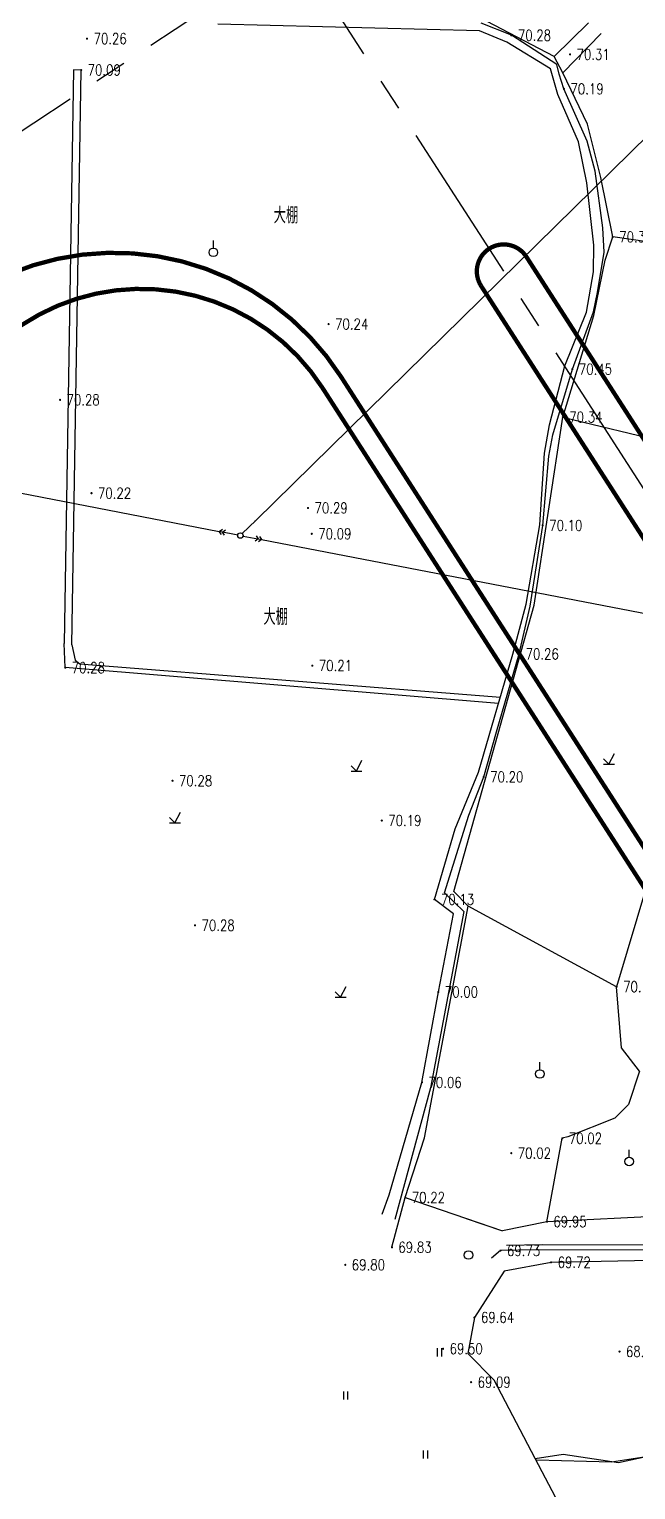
# Model space of a CAD drawing. Extents: x 10519 to 17598, y -625 to 2857.
# Drawn here: x 13515.5 to 13571.8, y 1308 to 1443.5 of the extents above; entities that cross this region are included whole.
import ezdxf
from ezdxf.enums import TextEntityAlignment as Align

# ---------------------------------------------------------------- set-up
doc = ezdxf.new("R2010")
doc.units = 0
doc.header["$MEASUREMENT"] = 0
doc.linetypes.add('CENTER', pattern=[2, 1.25, -0.25, 0.25, -0.25])
doc.linetypes.add('CENTERX2', pattern=[4, 2.5, -0.5, 0.5, -0.5])
doc.layers.get('0').update_dxf_attribs({"linetype": 'CONTINUOUS'})
for name, color, linetype in [('00000衢化东路中线', 1, 'CENTER'), ('00000道路边线', 2, 'CONTINUOUS'), ('0000原地形', 252, 'CONTINUOUS'), ('GCD', 224, 'CONTINUOUS')]:
    doc.layers.add(name, color=color, linetype=linetype)
doc.styles.add('HZ', font='txt8.shx', dxfattribs={"width": 0.8, "bigfont": 'hz.shx'})
doc.styles.get("Standard").update_dxf_attribs({"font": 'txt8.shx', "width": 0.8, "bigfont": 'hz.shx'})
doc.linetypes.add('10421', pattern='A,2,[150,AAA.SHX,S=1,R=0,X=0,Y=1],1e-11', length=2)

# ---------------------------------------------------------------- blocks, each defined once
blk = doc.blocks.new('GC013A')
at = {"linetype": 'Continuous'}
blk.add_line((0.5, 0), (4, 0), dxfattribs=at)
at = {"linetype": 'Continuous', "flags": 128}
for points in [[(2.88, 0.5), (3.38, 0), (2.88, -0.5)], [(3.5, 0.5), (4, 0), (3.5, -0.5)]]:
    blk.add_lwpolyline(points, dxfattribs=at)
blk = doc.blocks.new('gc170')
at = {"linetype": 'Continuous'}
blk.add_circle((0, 0), 0.5, dxfattribs=at)
blk = doc.blocks.new('gc013c')
at = {"linetype": 'Continuous'}
blk.add_line((0.5, 0), (4, 0), dxfattribs=at)
at = {"linetype": 'Continuous', "const_width": 0.15, "flags": 128}
blk.add_lwpolyline([(3.775, 0, 1), (3.925, 0, 1)], format="xyb", close=True, dxfattribs=at)
blk = doc.blocks.new('GC200')
at = {"linetype": 'Continuous', "const_width": 0.2, "flags": 128}
blk.add_lwpolyline([(-0.1, 0, 1), (0.1, 0, 1)], format="xyb", close=True, dxfattribs=at)

msp = doc.modelspace()

# ---------------------------------------------------------------- linework, layer by layer
at = {"layer": '00000衢化东路中线', "color": 6, "linetype": 'CENTERX2', "ltscale": 6}
for p, q in [((13741.47, 1138.56), (13403.37, 1663.69)), ((13539.33, 1450.29), (11563.61, 142.73))]:
    msp.add_line(p, q, dxfattribs=at)
at = {"layer": '00000道路边线', "const_width": 0.4}
for points in [[(13702.44, 1203.79, -1), (13698.24, 1201.09, 1), (13702.44, 1203.79), (13561.68, 1422.42, 1), (13557.48, 1419.71), (13698.24, 1201.09)], [(13535.61, 1064.09), (13677.98, 1158.31, 0.410529), (13685.21, 1192.7), (13544.45, 1411.32, 0.417908), (13509.63, 1418.64), (13364.52, 1322.6)], [(13504.3, 1073.34, 0.414214), (13532.01, 1067.7), (13677.73, 1164.14, 0.410529), (13683.51, 1191.65), (13542.74, 1410.27, 0.417908), (13514.89, 1416.12), (13366.44, 1317.88, 0.414214), (13360.8, 1290.16), (13504.3, 1073.34)]]:
    msp.add_lwpolyline(points, format="xyb", dxfattribs=at)
at = {"layer": '0000原地形', "linetype": 'Continuous'}
for p, q in [((13557.34, 1443.38), (13533.05, 1444.02)), ((13564.25, 1440.99), (13557.33, 1444.61)), ((13560.29, 1442.97, 70.18), (13557.49, 1444.09, 70.18)), ((13564.25, 1440.99), (13567.44, 1444.12)), ((13559.87, 1442.35), (13557.34, 1443.38)), ((13563.92, 1439.87), (13559.87, 1442.35)), ((13564.51, 1440.25, 70.18), (13560.29, 1442.97, 70.18)), ((13568.61, 1443.15), (13565.06, 1439.49)), ((13565.06, 1439.49), (13564.25, 1440.99)), ((13519.65, 1439.78), (13518.78, 1386.52)), ((13519.48, 1386.42), (13520.35, 1439.75)), ((13520.35, 1439.75), (13519.65, 1439.77)), ((13564.61, 1437.49), (13563.92, 1439.87)), ((13564.73, 1439.37, 70.18), (13564.51, 1440.25, 70.18)), ((13567.35, 1434.73), (13565.06, 1439.49)), ((13565.17, 1438, 70.18), (13564.73, 1439.37, 70.18)), ((13576.56, 1437.23), (13536.56, 1397.95)), ((13566.51, 1433.08), (13564.61, 1437.49)), ((13567.32, 1433.15, 70.18), (13565.17, 1438, 70.18)), ((13568.6, 1429.79), (13567.35, 1434.73)), ((13567.29, 1429.27), (13566.51, 1433.08)), ((13568.06, 1430.36, 70.18), (13567.32, 1433.15, 70.18)), ((13568.77, 1425.1, 70.18), (13568.06, 1430.36, 70.18)), ((13567.93, 1423.5), (13567.29, 1429.27)), ((13569.7, 1424.26), (13568.6, 1429.79)), ((13568.89, 1422.84, 70.18), (13568.77, 1425.1, 70.18)), ((13567.9, 1421.01), (13567.93, 1423.5)), ((13569.01, 1422.09), (13569.7, 1424.26)), ((13578.94, 1422.91, 70.31), (13569.7, 1424.26, 70.31)), ((13567.95, 1416.96), (13569.01, 1422.09)), ((13568.3, 1419.09, 70.18), (13568.89, 1422.84, 70.18)), ((13567.26, 1417.29), (13567.9, 1421.01)), ((13567.9, 1417.31, 70.18), (13568.3, 1419.09, 70.18)), ((13565.07, 1407.54), (13567.95, 1416.96)), ((13565.26, 1412.3), (13567.26, 1417.29)), ((13565.95, 1411.99, 70.18), (13567.9, 1417.31, 70.18)), ((13563.84, 1406.83), (13565.26, 1412.3)), ((13564.15, 1405.88, 70.18), (13565.95, 1411.99, 70.18)), ((13562.42, 1390.08, 69.6), (13565.07, 1407.54, 69.6)), ((13565.07, 1407.54, 69.6), (13583.44, 1403.07, 69.6)), ((13563.37, 1404.2), (13563.84, 1406.83)), ((13563.78, 1403.91, 70.18), (13564.15, 1405.88, 70.18)), ((13496.84, 1403.94), (13533.17, 1396.93)), ((13562.93, 1397.53), (13563.37, 1404.2)), ((13563.2, 1397.49, 70.18), (13563.78, 1403.91, 70.18)), ((13561.67, 1390.17), (13562.93, 1397.53)), ((13562.04, 1390, 70.18), (13563.2, 1397.49, 70.18)), ((13537.1, 1396.17), (13604.55, 1383.2)), ((13554.95, 1363.51, 69.6), (13562.42, 1390.08, 69.6)), ((13560.43, 1385.55), (13561.67, 1390.17)), ((13561.01, 1385.56, 70.18), (13562.04, 1390, 70.18)), ((13518.87, 1384.29), (13518.78, 1386.52)), ((13519.48, 1386.42), (13519.8, 1384.97)), ((13557.25, 1374.58), (13560.43, 1385.55)), ((13558.91, 1378.33, 70.18), (13561.01, 1385.56, 70.18)), ((13559.1, 1380.97), (13518.87, 1384.29)), ((13519.8, 1384.97), (13520.23, 1384.63)), ((13520.23, 1384.63), (13559.27, 1381.54)), ((13557.72, 1374.15, 70.18), (13558.91, 1378.33, 70.18)), ((13555.07, 1369.32), (13557.25, 1374.58)), ((13556.33, 1370.61, 70.18), (13557.72, 1374.15, 70.18)), ((13575.69, 1373.6, 69.6), (13570.06, 1354.68, 69.6)), ((13554.07, 1363.39, 70.18), (13556.33, 1370.61, 70.18)), ((13553.15, 1362.78, 69.99), (13555.07, 1369.32, 69.99)), ((13554.92, 1361.43, 69.99), (13553.15, 1362.78, 69.99)), ((13554.07, 1363.39), (13555.88, 1361.67)), ((13556.27, 1362.16, 69.6), (13554.95, 1363.51, 69.6)), ((13552.22, 1340.67, 69.83), (13556.27, 1362.16, 69.83)), ((13555.88, 1361.67), (13552.79, 1345.31)), ((13553.51, 1354.19, 69.99), (13554.92, 1361.43, 69.99)), ((13570.06, 1354.68, 69.6), (13556.27, 1362.16, 69.6)), ((13551.99, 1345.8, 69.99), (13553.51, 1354.19, 69.99)), ((13570.5, 1349, 69.04), (13570.06, 1354.68, 69.04)), ((13572.17, 1346.84, 69.04), (13570.5, 1349, 69.04)), ((13548.93, 1335.37, 69.99), (13551.99, 1345.8, 69.99)), ((13552.79, 1345.31), (13549.46, 1333.07)), ((13550.44, 1335.12, 69.83), (13552.22, 1340.67, 69.83)), ((13563.59, 1332.87, 69.04), (13565.02, 1340.61, 69.04)), ((13548.3, 1333.56, 69.99), (13548.93, 1335.37, 69.99)), ((13549.2, 1330.5, 69.83), (13550.44, 1335.12, 69.83)), ((13550.44, 1335.12, 70.22), (13559.46, 1332.02, 70.22)), ((13563.59, 1332.87, 69.04), (13559.46, 1332.02, 69.04)), ((13576.07, 1333.47, 69.04), (13563.59, 1332.87, 69.04)), ((13576.07, 1333.47, 69.04), (13563.59, 1332.87, 69.04)), ((13559.28, 1330.19, 69.34), (13558.45, 1329.48, 69.34)), ((13562.58, 1330.26, 69.34), (13559.28, 1330.19, 69.34)), ((13563.14, 1330.73, 68.61), (13559.84, 1330.66, 68.61)), ((13559.84, 1330.66, 68.61), (13559.84, 1330.66, 68.61)), ((13579.05, 1330.22, 69.34), (13562.58, 1330.26, 69.34)), ((13579.05, 1330.22, 69.34), (13562.58, 1330.26, 69.34)), ((13579.6, 1330.69, 68.61), (13563.14, 1330.73, 68.61)), ((13579.6, 1330.69, 68.61), (13563.14, 1330.73, 68.61)), ((13558.68, 1318.17, 69.08), (13556.26, 1320.64, 69.08)), ((13562.49, 1310.89, 69.08), (13558.68, 1318.17, 69.08)), ((13562.49, 1310.89, 69.08), (13565.1, 1311.29, 69.08)), ((13564.73, 1306.66, 69.08), (13562.49, 1310.89, 69.08)), ((13562.62, 1310.77), (13569.59, 1310.59)), ((13565.1, 1311.29, 69.08), (13570.22, 1310.54, 69.08)), ((13569.59, 1310.59), (13575.99, 1311.59)), ((13570.22, 1310.54, 69.08), (13576.38, 1311.84, 69.08))]:
    msp.add_line(p, q, dxfattribs=at)
at = {"layer": '0000原地形'}
for p, q in [((13532.62, 1423.23), (13532.62, 1423.93)), ((13568.85, 1375.83), (13569.35, 1375.33)), ((13569.35, 1375.33), (13569.85, 1376.33)), ((13545.41, 1375.19), (13545.91, 1374.69)), ((13545.41, 1374.69), (13546.41, 1374.69)), ((13545.91, 1374.69), (13546.41, 1375.69)), ((13568.85, 1375.33), (13569.85, 1375.33)), ((13528.56, 1370.38), (13529.06, 1369.88)), ((13529.06, 1369.88), (13529.56, 1370.88)), ((13528.56, 1369.88), (13529.56, 1369.88)), ((13543.94, 1354.21), (13544.44, 1353.71)), ((13544.44, 1353.71), (13544.94, 1354.71)), ((13543.94, 1353.71), (13544.94, 1353.71)), ((13562.94, 1346.98), (13562.94, 1347.68)), ((13571.22, 1338.85), (13571.22, 1339.55)), ((13571.22, 1338.85), (13571.22, 1339.55)), ((13553.43, 1320.37), (13553.43, 1321.12)), ((13553.83, 1320.37), (13553.83, 1321.12)), ((13544.72, 1316.37), (13544.72, 1317.12)), ((13545.12, 1316.37), (13545.12, 1317.12)), ((13552.12, 1310.89), (13552.12, 1311.64)), ((13552.52, 1310.89), (13552.52, 1311.64))]:
    msp.add_line(p, q, dxfattribs=at)
at = {"layer": '0000原地形', "linetype": '10421'}
for p, q in [((13572.17, 1346.84, 69.04), (13571.15, 1343.76, 69.04)), ((13572.17, 1346.84, 69.04), (13571.15, 1343.76, 69.04)), ((13571.15, 1343.76, 69.04), (13569.9, 1342.49, 69.04)), ((13571.15, 1343.76, 69.04), (13569.9, 1342.49, 69.04)), ((13569.9, 1342.49, 69.04), (13565.53, 1340.75, 69.04)), ((13569.9, 1342.49, 69.04), (13565.53, 1340.75, 69.04)), ((13565.53, 1340.75, 69.04), (13565.02, 1340.61, 69.04)), ((13565.53, 1340.75, 69.04), (13565.02, 1340.61, 69.04)), ((13563.98, 1329.1, 69.55), (13559.63, 1328.27, 69.55)), ((13578.5, 1329.37, 69.55), (13563.98, 1329.1, 69.55)), ((13578.5, 1329.37, 69.55), (13563.98, 1329.1, 69.55)), ((13559.63, 1328.27, 69.55), (13556.86, 1323.99, 69.55)), ((13556.86, 1323.99, 69.55), (13556.26, 1320.64, 69.55))]:
    msp.add_line(p, q, dxfattribs=at)
at = {"layer": '0000原地形', "color": 253, "linetype": 'Continuous'}
for p, q in [((13563.59, 1332.87, 69.04), (13565.02, 1340.61, 69.04)), ((13556.09, 1333.18, 70.22), (13559.46, 1332.02, 70.22)), ((13563.59, 1332.87, 69.04), (13559.46, 1332.02, 69.04)), ((13559.28, 1330.19, 69.34), (13558.45, 1329.48, 69.34)), ((13562.58, 1330.26, 69.34), (13559.28, 1330.19, 69.34)), ((13563.14, 1330.73, 68.61), (13559.84, 1330.66, 68.61)), ((13559.84, 1330.66, 68.61), (13559.84, 1330.66, 68.61)), ((13558.68, 1318.17, 69.08), (13556.26, 1320.64, 69.08)), ((13562.49, 1310.89, 69.08), (13558.68, 1318.17, 69.08)), ((13564.73, 1306.66, 69.08), (13562.49, 1310.89, 69.08))]:
    msp.add_line(p, q, dxfattribs=at)
at = {"layer": '0000原地形', "color": 253, "linetype": '10421'}
for p, q in [((13563.98, 1329.1, 69.55), (13559.63, 1328.27, 69.55)), ((13559.63, 1328.27, 69.55), (13556.86, 1323.99, 69.55)), ((13556.86, 1323.99, 69.55), (13556.26, 1320.64, 69.55))]:
    msp.add_line(p, q, dxfattribs=at)
at = {"layer": '0000原地形'}
for centre in [(13532.62, 1422.83), (13562.94, 1346.58), (13571.22, 1338.45), (13571.22, 1338.45), (13556.31, 1329.78)]:
    msp.add_ellipse(centre, major_axis=(-0.283, 0.283), ratio=1, start_param=3.926991, end_param=10.210176, dxfattribs=at)

# ---------------------------------------------------------------- block references
at = {"layer": '0000原地形', "linetype": 'Continuous', "yscale": 0.5}
for name, xscale, rotation in [('gc013c', 0.4999999998484086, 44.47760093653292), ('GC013A', 0.4999999999465737, 169.0826711524184), ('GC013A', 0.4999999999604861, 349.1160235420591)]:
    msp.add_blockref(name, (13535.13, 1396.55), dxfattribs=dict(at, xscale=xscale, rotation=rotation))
at = {"layer": '0000原地形', "linetype": 'Continuous', "xscale": 0.5, "yscale": 0.5}
msp.add_blockref('gc170', (13535.13, 1396.55), dxfattribs=at)
msp.add_blockref('gc170', (13535.13, 1396.55), dxfattribs=at)
at = {"layer": 'GCD', "linetype": 'Continuous'}
ref = msp.add_blockref('GC200', (13520.9, 1442.66, 70.26), dxfattribs=dict(at, xscale=0.5, yscale=0.5, zscale=0.5))
ref.add_attrib('height', '70.26', dxfattribs={"linetype": 'Continuous', "height": 1, "style": 'HZ', "width": 0.8}).set_placement((13521.5, 1442.66, 70.26), align=Align.MIDDLE_LEFT)
ref = msp.add_blockref('GC200', (13560.29, 1442.97, 70.28), dxfattribs=dict(at, xscale=0.5, yscale=0.5, zscale=0.5))
ref.add_attrib('height', '70.28', dxfattribs={"linetype": 'Continuous', "height": 1, "style": 'HZ', "width": 0.8}).set_placement((13560.89, 1442.97, 70.28), align=Align.MIDDLE_LEFT)
ref = msp.add_blockref('GC200', (13565.74, 1441.2, 70.31), dxfattribs=dict(at, xscale=0.5, yscale=0.5, zscale=0.5))
ref.add_attrib('height', '70.31', dxfattribs={"linetype": 'Continuous', "height": 1, "style": 'HZ', "width": 0.8}).set_placement((13566.34, 1441.2, 70.31), align=Align.MIDDLE_LEFT)
ref = msp.add_blockref('GC200', (13520.35, 1439.75, 70.08), dxfattribs=dict(at, xscale=0.5, yscale=0.5, zscale=0.5))
ref.add_attrib('height', '70.09', dxfattribs={"linetype": 'Continuous', "height": 1, "style": 'HZ', "width": 0.8}).set_placement((13520.95, 1439.75, 70.08), align=Align.MIDDLE_LEFT)
ref = msp.add_blockref('GC200', (13565.17, 1438, 70.19), dxfattribs=dict(at, xscale=0.5, yscale=0.5, zscale=0.5))
ref.add_attrib('height', '70.19', dxfattribs={"linetype": 'Continuous', "height": 1, "style": 'HZ', "width": 0.8}).set_placement((13565.77, 1438, 70.19), align=Align.MIDDLE_LEFT)
ref = msp.add_blockref('GC200', (13569.7, 1424.26, 70.31), dxfattribs=dict(at, xscale=0.5, yscale=0.5, zscale=0.5))
ref.add_attrib('height', '70.32', dxfattribs={"linetype": 'Continuous', "height": 1, "style": 'HZ', "width": 0.8}).set_placement((13570.3, 1424.26, 70.31), align=Align.MIDDLE_LEFT)
ref = msp.add_blockref('GC200', (13543.32, 1416.17, 70.24), dxfattribs=dict(at, xscale=0.5, yscale=0.5, zscale=0.5))
ref.add_attrib('height', '70.24', dxfattribs={"linetype": 'Continuous', "height": 1, "style": 'HZ', "width": 0.8}).set_placement((13543.92, 1416.17, 70.24), align=Align.MIDDLE_LEFT)
ref = msp.add_blockref('GC200', (13565.95, 1411.99, 70.45), dxfattribs=dict(at, xscale=0.5, yscale=0.5, zscale=0.5))
ref.add_attrib('height', '70.45', dxfattribs={"linetype": 'Continuous', "height": 1, "style": 'HZ', "width": 0.8}).set_placement((13566.55, 1411.99, 70.45), align=Align.MIDDLE_LEFT)
ref = msp.add_blockref('GC200', (13518.39, 1409.14, 70.28), dxfattribs=dict(at, xscale=0.5, yscale=0.5, zscale=0.5))
ref.add_attrib('height', '70.28', dxfattribs={"linetype": 'Continuous', "height": 1, "style": 'HZ', "width": 0.8}).set_placement((13518.99, 1409.14, 70.28), align=Align.MIDDLE_LEFT)
ref = msp.add_blockref('GC200', (13565.07, 1407.54, 70.34), dxfattribs=dict(at, xscale=0.5, yscale=0.5, zscale=0.5))
ref.add_attrib('height', '70.34', dxfattribs={"linetype": 'Continuous', "height": 1, "style": 'HZ', "width": 0.8}).set_placement((13565.67, 1407.54, 70.34), align=Align.MIDDLE_LEFT)
ref = msp.add_blockref('GC200', (13521.31, 1400.48, 70.22), dxfattribs=dict(at, xscale=0.5, yscale=0.5, zscale=0.5))
ref.add_attrib('height', '70.22', dxfattribs={"linetype": 'Continuous', "height": 1, "style": 'HZ', "width": 0.8}).set_placement((13521.91, 1400.48, 70.22), align=Align.MIDDLE_LEFT)
ref = msp.add_blockref('GC200', (13541.41, 1399.11, 70.29), dxfattribs=dict(at, xscale=0.5, yscale=0.5, zscale=0.5))
ref.add_attrib('height', '70.29', dxfattribs={"linetype": 'Continuous', "height": 1, "style": 'HZ', "width": 0.8}).set_placement((13542.01, 1399.11, 70.29), align=Align.MIDDLE_LEFT)
ref = msp.add_blockref('GC200', (13563.2, 1397.49, 70.1), dxfattribs=dict(at, xscale=0.5, yscale=0.5, zscale=0.5))
ref.add_attrib('height', '70.10', dxfattribs={"linetype": 'Continuous', "height": 1, "style": 'HZ', "width": 0.8}).set_placement((13563.8, 1397.49, 70.1), align=Align.MIDDLE_LEFT)
ref = msp.add_blockref('GC200', (13541.76, 1396.71, 70.09), dxfattribs=dict(at, xscale=0.5, yscale=0.5, zscale=0.5))
ref.add_attrib('height', '70.09', dxfattribs={"linetype": 'Continuous', "height": 1, "style": 'HZ', "width": 0.8}).set_placement((13542.36, 1396.71, 70.09), align=Align.MIDDLE_LEFT)
ref = msp.add_blockref('GC200', (13561.01, 1385.56, 70.26), dxfattribs=dict(at, xscale=0.5, yscale=0.5, zscale=0.5))
ref.add_attrib('height', '70.26', dxfattribs={"linetype": 'Continuous', "height": 1, "style": 'HZ', "width": 0.8}).set_placement((13561.61, 1385.56, 70.26), align=Align.MIDDLE_LEFT)
ref = msp.add_blockref('GC200', (13518.87, 1384.29, 70.28), dxfattribs=dict(at, xscale=0.5, yscale=0.5, zscale=0.5))
ref.add_attrib('height', '70.28', dxfattribs={"linetype": 'Continuous', "height": 1, "style": 'HZ', "width": 0.8}).set_placement((13519.47, 1384.29, 70.28), align=Align.MIDDLE_LEFT)
ref = msp.add_blockref('GC200', (13541.81, 1384.48, 70.21), dxfattribs=dict(at, xscale=0.5, yscale=0.5, zscale=0.5))
ref.add_attrib('height', '70.21', dxfattribs={"linetype": 'Continuous', "height": 1, "style": 'HZ', "width": 0.8}).set_placement((13542.41, 1384.48, 70.21), align=Align.MIDDLE_LEFT)
ref = msp.add_blockref('GC200', (13557.72, 1374.15, 70.2), dxfattribs=dict(at, xscale=0.5, yscale=0.5, zscale=0.5))
ref.add_attrib('height', '70.20', dxfattribs={"linetype": 'Continuous', "height": 1, "style": 'HZ', "width": 0.8}).set_placement((13558.32, 1374.15, 70.2), align=Align.MIDDLE_LEFT)
ref = msp.add_blockref('GC200', (13528.83, 1373.79, 70.28), dxfattribs=dict(at, xscale=0.5, yscale=0.5, zscale=0.5))
ref.add_attrib('height', '70.28', dxfattribs={"linetype": 'Continuous', "height": 1, "style": 'HZ', "width": 0.8}).set_placement((13529.43, 1373.79, 70.28), align=Align.MIDDLE_LEFT)
ref = msp.add_blockref('GC200', (13548.26, 1370.1, 70.19), dxfattribs=dict(at, xscale=0.5, yscale=0.5, zscale=0.5))
ref.add_attrib('height', '70.19', dxfattribs={"linetype": 'Continuous', "height": 1, "style": 'HZ', "width": 0.8}).set_placement((13548.86, 1370.1, 70.19), align=Align.MIDDLE_LEFT)
ref = msp.add_blockref('GC200', (13553.15, 1362.78, 70.13), dxfattribs=dict(at, xscale=0.5, yscale=0.5, zscale=0.5))
ref.add_attrib('height', '70.13', dxfattribs={"linetype": 'Continuous', "height": 1, "style": 'HZ', "width": 0.8}).set_placement((13553.75, 1362.78, 70.13), align=Align.MIDDLE_LEFT)
ref = msp.add_blockref('GC200', (13530.92, 1360.38, 70.28), dxfattribs=dict(at, xscale=0.5, yscale=0.5, zscale=0.5))
ref.add_attrib('height', '70.28', dxfattribs={"linetype": 'Continuous', "height": 1, "style": 'HZ', "width": 0.8}).set_placement((13531.52, 1360.38, 70.28), align=Align.MIDDLE_LEFT)
ref = msp.add_blockref('GC200', (13553.51, 1354.19, 70), dxfattribs=dict(at, xscale=0.5, yscale=0.5, zscale=0.5))
ref.add_attrib('height', '70.00', dxfattribs={"linetype": 'Continuous', "height": 1, "style": 'HZ', "width": 0.8}).set_placement((13554.11, 1354.19, 70), align=Align.MIDDLE_LEFT)
ref = msp.add_blockref('GC200', (13570.06, 1354.68, 70.12), dxfattribs=dict(at, xscale=0.5, yscale=0.5, zscale=0.5))
ref.add_attrib('height', '70.12', dxfattribs={"linetype": 'Continuous', "height": 1, "style": 'HZ', "width": 0.8}).set_placement((13570.66, 1354.68, 70.12), align=Align.MIDDLE_LEFT)
ref = msp.add_blockref('GC200', (13551.99, 1345.8, 70.06), dxfattribs=dict(at, xscale=0.5, yscale=0.5, zscale=0.5))
ref.add_attrib('height', '70.06', dxfattribs={"linetype": 'Continuous', "height": 1, "style": 'HZ', "width": 0.8}).set_placement((13552.59, 1345.8, 70.06), align=Align.MIDDLE_LEFT)
ref = msp.add_blockref('GC200', (13565.02, 1340.61, 70.02), dxfattribs=dict(at, xscale=0.5, yscale=0.5, zscale=0.5))
ref.add_attrib('height', '70.02', dxfattribs={"linetype": 'Continuous', "height": 1, "style": 'HZ', "width": 0.8}).set_placement((13565.62, 1340.61, 70.02), align=Align.MIDDLE_LEFT)
ref = msp.add_blockref('GC200', (13565.02, 1340.61, 70.02), dxfattribs=dict(at, xscale=0.5, yscale=0.5, zscale=0.5))
ref.add_attrib('height', '70.02', dxfattribs={"linetype": 'Continuous', "height": 1, "style": 'HZ', "width": 0.8}).set_placement((13565.62, 1340.61, 70.02), align=Align.MIDDLE_LEFT)
ref = msp.add_blockref('GC200', (13560.28, 1339.23, 70.02), dxfattribs=dict(at, xscale=0.5, yscale=0.5, zscale=0.5))
ref.add_attrib('height', '70.02', dxfattribs={"linetype": 'Continuous', "height": 1, "style": 'HZ', "width": 0.8}).set_placement((13560.88, 1339.23, 70.02), align=Align.MIDDLE_LEFT)
ref = msp.add_blockref('GC200', (13560.28, 1339.23, 70.02), dxfattribs=dict(at, xscale=0.5, yscale=0.5, zscale=0.5))
ref.add_attrib('height', '70.02', dxfattribs={"linetype": 'Continuous', "height": 1, "style": 'HZ', "width": 0.8}).set_placement((13560.88, 1339.23, 70.02), align=Align.MIDDLE_LEFT)
ref = msp.add_blockref('GC200', (13550.44, 1335.12, 70.22), dxfattribs=dict(at, xscale=0.5, yscale=0.5, zscale=0.5))
ref.add_attrib('height', '70.22', dxfattribs={"linetype": 'Continuous', "height": 1, "style": 'HZ', "width": 0.8}).set_placement((13551.04, 1335.12, 70.22), align=Align.MIDDLE_LEFT)
ref = msp.add_blockref('GC200', (13563.59, 1332.87, 69.95), dxfattribs=dict(at, xscale=0.5, yscale=0.5, zscale=0.5))
ref.add_attrib('height', '69.95', dxfattribs={"linetype": 'Continuous', "height": 1, "style": 'HZ', "width": 0.8}).set_placement((13564.19, 1332.87, 69.95), align=Align.MIDDLE_LEFT)
ref = msp.add_blockref('GC200', (13563.59, 1332.87, 69.95), dxfattribs=dict(at, xscale=0.5, yscale=0.5, zscale=0.5))
ref.add_attrib('height', '69.95', dxfattribs={"linetype": 'Continuous', "height": 1, "style": 'HZ', "width": 0.8}).set_placement((13564.19, 1332.87, 69.95), align=Align.MIDDLE_LEFT)
ref = msp.add_blockref('GC200', (13549.2, 1330.5, 69.83), dxfattribs=dict(at, xscale=0.5, yscale=0.5, zscale=0.5))
ref.add_attrib('height', '69.83', dxfattribs={"linetype": 'Continuous', "height": 1, "style": 'HZ', "width": 0.8}).set_placement((13549.8, 1330.5, 69.83), align=Align.MIDDLE_LEFT)
ref = msp.add_blockref('GC200', (13559.28, 1330.19, 69.73), dxfattribs=dict(at, xscale=0.5, yscale=0.5, zscale=0.5))
ref.add_attrib('height', '69.73', dxfattribs={"linetype": 'Continuous', "height": 1, "style": 'HZ', "width": 0.8}).set_placement((13559.88, 1330.19, 69.73), align=Align.MIDDLE_LEFT)
ref = msp.add_blockref('GC200', (13559.28, 1330.19, 69.73), dxfattribs=dict(at, xscale=0.5, yscale=0.5, zscale=0.5))
ref.add_attrib('height', '69.73', dxfattribs={"linetype": 'Continuous', "height": 1, "style": 'HZ', "width": 0.8}).set_placement((13559.88, 1330.19, 69.73), align=Align.MIDDLE_LEFT)
ref = msp.add_blockref('GC200', (13544.87, 1328.87, 69.8), dxfattribs=dict(at, xscale=0.5, yscale=0.5, zscale=0.5))
ref.add_attrib('height', '69.80', dxfattribs={"linetype": 'Continuous', "height": 1, "style": 'HZ', "width": 0.8}).set_placement((13545.47, 1328.87, 69.8), align=Align.MIDDLE_LEFT)
ref = msp.add_blockref('GC200', (13544.87, 1328.87, 69.8), dxfattribs=dict(at, xscale=0.5, yscale=0.5, zscale=0.5))
ref.add_attrib('height', '69.80', dxfattribs={"linetype": 'Continuous', "height": 1, "style": 'HZ', "width": 0.8}).set_placement((13545.47, 1328.87, 69.8), align=Align.MIDDLE_LEFT)
ref = msp.add_blockref('GC200', (13563.98, 1329.1, 69.72), dxfattribs=dict(at, xscale=0.5, yscale=0.5, zscale=0.5))
ref.add_attrib('height', '69.72', dxfattribs={"linetype": 'Continuous', "height": 1, "style": 'HZ', "width": 0.8}).set_placement((13564.58, 1329.1, 69.72), align=Align.MIDDLE_LEFT)
ref = msp.add_blockref('GC200', (13563.98, 1329.1, 69.72), dxfattribs=dict(at, xscale=0.5, yscale=0.5, zscale=0.5))
ref.add_attrib('height', '69.72', dxfattribs={"linetype": 'Continuous', "height": 1, "style": 'HZ', "width": 0.8}).set_placement((13564.58, 1329.1, 69.72), align=Align.MIDDLE_LEFT)
ref = msp.add_blockref('GC200', (13556.86, 1323.99, 69.64), dxfattribs=dict(at, xscale=0.5, yscale=0.5, zscale=0.5))
ref.add_attrib('height', '69.64', dxfattribs={"linetype": 'Continuous', "height": 1, "style": 'HZ', "width": 0.8}).set_placement((13557.46, 1323.99, 69.64), align=Align.MIDDLE_LEFT)
ref = msp.add_blockref('GC200', (13556.86, 1323.99, 69.64), dxfattribs=dict(at, xscale=0.5, yscale=0.5, zscale=0.5))
ref.add_attrib('height', '69.64', dxfattribs={"linetype": 'Continuous', "height": 1, "style": 'HZ', "width": 0.8}).set_placement((13557.46, 1323.99, 69.64), align=Align.MIDDLE_LEFT)
ref = msp.add_blockref('GC200', (13553.95, 1321.08, 69.5), dxfattribs=dict(at, xscale=0.5, yscale=0.5, zscale=0.5))
ref.add_attrib('height', '69.50', dxfattribs={"linetype": 'Continuous', "height": 1, "style": 'HZ', "width": 0.8}).set_placement((13554.55, 1321.08, 69.5), align=Align.MIDDLE_LEFT)
ref = msp.add_blockref('GC200', (13553.95, 1321.08, 69.5), dxfattribs=dict(at, xscale=0.5, yscale=0.5, zscale=0.5))
ref.add_attrib('height', '69.50', dxfattribs={"linetype": 'Continuous', "height": 1, "style": 'HZ', "width": 0.8}).set_placement((13554.55, 1321.08, 69.5), align=Align.MIDDLE_LEFT)
ref = msp.add_blockref('GC200', (13570.33, 1320.82), dxfattribs=dict(at, xscale=0.5, yscale=0.5, zscale=0.5))
ref.add_attrib('height', '68.93', dxfattribs={"linetype": 'Continuous', "height": 1, "style": 'HZ', "width": 0.8}).set_placement((13570.93, 1320.82), align=Align.MIDDLE_LEFT)
ref = msp.add_blockref('GC200', (13570.33, 1320.82), dxfattribs=dict(at, xscale=0.5, yscale=0.5, zscale=0.5))
ref.add_attrib('height', '68.93', dxfattribs={"linetype": 'Continuous', "height": 1, "style": 'HZ', "width": 0.8}).set_placement((13570.93, 1320.82), align=Align.MIDDLE_LEFT)
ref = msp.add_blockref('GC200', (13556.55, 1317.98, 69.09), dxfattribs=dict(at, xscale=0.5, yscale=0.5, zscale=0.5))
ref.add_attrib('height', '69.09', dxfattribs={"linetype": 'Continuous', "height": 1, "style": 'HZ', "width": 0.8}).set_placement((13557.15, 1317.98, 69.09), align=Align.MIDDLE_LEFT)
ref = msp.add_blockref('GC200', (13556.55, 1317.98, 69.09), dxfattribs=dict(at, xscale=0.5, yscale=0.5, zscale=0.5))
ref.add_attrib('height', '69.09', dxfattribs={"linetype": 'Continuous', "height": 1, "style": 'HZ', "width": 0.8}).set_placement((13557.15, 1317.98, 69.09), align=Align.MIDDLE_LEFT)

# ---------------------------------------------------------------- texts
at = {"layer": '0000原地形', "linetype": 'Continuous', "width": 0.8}
for p in [(13539.36, 1426.34), (13538.41, 1389.08)]:
    msp.add_text('大棚', height=1.5, dxfattribs=at).set_placement(p, align=Align.MIDDLE)

doc.saveas('drawing.dxf')
